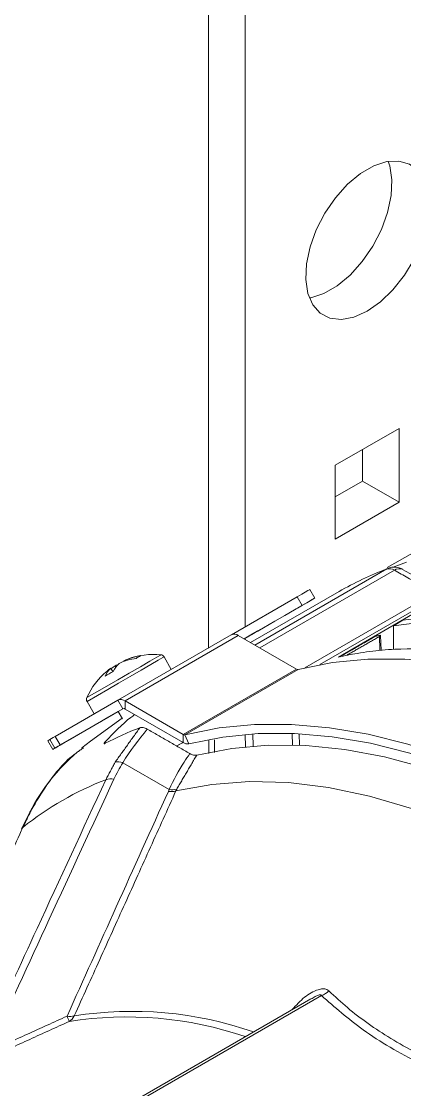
# Model space of a CAD drawing. Extents: x 11 to 120, y 2 to 94.
# Drawn here: x 85.362 to 86.749, y 75.643 to 79.511 of the extents above; entities that cross this region are included whole.
import ezdxf

# ---------------------------------------------------------------- set-up
doc = ezdxf.new("R2010")
doc.units = 0
doc.header["$MEASUREMENT"] = 0
doc.linetypes.add('SLD-Solid', pattern=[0])
doc.layers.add('OBJECT', color=7, linetype='CONTINUOUS')

msp = doc.modelspace()

# ---------------------------------------------------------------- linework, layer by layer
at = {"layer": 'OBJECT', "color": 7, "linetype": 'SLD-Solid', "lineweight": 15}
for p, q in [((86.0386, 82.9736), (86.0386, 77.2417)), ((86.1715, 82.8969), (86.1715, 77.3184)), ((86.7295, 78.0372), (86.4975, 77.9033)), ((86.7295, 77.7694), (86.7295, 78.0372)), ((86.5965, 77.9605), (86.5965, 77.8461)), ((86.4975, 77.9033), (86.4975, 77.6355)), ((86.5965, 77.8461), (86.4975, 77.789)), ((86.7295, 77.7694), (86.5965, 77.8461)), ((86.4975, 77.6355), (86.7295, 77.7694)), ((86.207, 77.2524), (86.6842, 77.5279)), ((86.7121, 77.5234), (86.2249, 77.2421)), ((86.6902, 77.5307), (86.6842, 77.5279)), ((86.7077, 77.5346), (86.7553, 77.5526)), ((86.9334, 77.4195), (86.7418, 77.5265)), ((86.5119, 77.4462), (86.1915, 77.2613)), ((86.4243, 77.4227), (86.4063, 77.4539)), ((86.1222, 77.2899), (86.3605, 77.4275)), ((86.3785, 77.3963), (86.3605, 77.4275)), ((86.4044, 77.4112), (86.3794, 77.3968)), ((86.1681, 77.2748), (86.3785, 77.3963)), ((86.3569, 77.3838), (86.3294, 77.3679)), ((86.3569, 77.3838), (86.3569, 77.3838)), ((86.3883, 77.1704), (86.7808, 77.397)), ((86.8064, 77.3917), (86.4422, 77.1815)), ((86.8003, 77.3772), (86.5092, 77.2092)), ((86.709, 77.3224), (86.7429, 77.342)), ((85.7114, 77.0528), (86.1215, 77.2895)), ((85.7369, 77.0503), (86.147, 77.287)), ((86.147, 77.287), (86.3573, 77.1657)), ((86.1681, 77.2748), (86.1961, 77.291)), ((86.6646, 77.2337), (86.6621, 77.2871)), ((86.709, 77.2373), (86.709, 77.3224)), ((86.1682, 77.2748), (86.1785, 77.2808)), ((86.1715, 77.2768), (86.1715, 77.2729)), ((85.9045, 77.1642), (85.8784, 77.2095)), ((85.7037, 77.1732), (85.7009, 77.1776)), ((85.7322, 77.1957), (85.7332, 77.1934)), ((85.6846, 77.1682), (85.6937, 77.1561)), ((85.9471, 76.9289), (86.3573, 77.1657)), ((85.9533, 76.9276), (86.3635, 77.1644)), ((85.6707, 77.1037), (85.5988, 77.0621)), ((85.6743, 77.0917), (85.5995, 77.0485)), ((85.7114, 77.0528), (85.4845, 76.9217)), ((85.7294, 77.0216), (85.5025, 76.8906)), ((85.5995, 77.0485), (85.6256, 77.0032)), ((85.7294, 77.0216), (85.7114, 77.0528)), ((85.9471, 76.9289), (85.7369, 77.0503)), ((85.7369, 77.0503), (85.7369, 77.0209)), ((85.9471, 76.8995), (85.7369, 77.0209)), ((85.5315, 76.9073), (85.7121, 77.0115)), ((85.7121, 77.0115), (85.6833, 76.9949)), ((85.6833, 76.9949), (85.6833, 76.9949)), ((85.7121, 77.0116), (85.7275, 76.9848)), ((85.4651, 76.9105), (85.4572, 76.9059)), ((85.4572, 76.9059), (85.4752, 76.8748)), ((85.4651, 76.9105), (85.4831, 76.8793)), ((85.5025, 76.8906), (85.4845, 76.9217)), ((85.9471, 76.8995), (85.9471, 76.9289)), ((85.9533, 76.9276), (85.9682, 76.8952)), ((86.173, 76.8843), (86.172, 76.9288)), ((86.2009, 76.8868), (86.1999, 76.9308)), ((86.3428, 76.8904), (86.3418, 76.9325)), ((86.3681, 76.8896), (86.3672, 76.9314)), ((85.7285, 76.8266), (85.897, 76.7294)), ((85.3919, 76.6477), (85.3616, 76.5854)), ((86.41, 75.9717), (83.3038, 74.1785)), ((83.3189, 74.1771), (86.4478, 75.9834))]:
    msp.add_line(p, q, dxfattribs=at)
at = {"layer": 'OBJECT', "color": 7, "linetype": 'SLD-Solid', "lineweight": 15, "flags": 128}
for points in [[(86.6135, 78.461), (86.6614, 78.4947), (86.707, 78.5388), (86.7483, 78.5913), (86.7833, 78.6497), (86.8103, 78.7113), (86.8281, 78.7733), (86.8359, 78.8327), (86.8333, 78.8867), (86.8204, 78.9329), (86.7978, 78.969), (86.7667, 78.9934), (86.7283, 79.0049), (86.6846, 79.003), (86.6376, 78.9878), (86.5894, 78.96), (86.5424, 78.9209), (86.4987, 78.8723), (86.4603, 78.8165), (86.4291, 78.7561), (86.4066, 78.694), (86.3937, 78.6329), (86.3911, 78.5759), (86.3989, 78.5255), (86.4167, 78.4841), (86.4437, 78.4537), (86.4787, 78.4356), (86.52, 78.4308), (86.5656, 78.4394), (86.6135, 78.461)], [(86.6898, 79.0039), (86.6952, 78.9877), (86.703, 78.9373), (86.7004, 78.8802), (86.6875, 78.8192), (86.6649, 78.757), (86.6337, 78.6967), (86.5954, 78.6409), (86.5517, 78.5923), (86.5046, 78.5532), (86.4565, 78.5254), (86.4094, 78.5102), (86.4042, 78.5093)], [(87.298, 77.8751), (87.0885, 77.7615), (86.6855, 77.5331)], [(86.3605, 77.4275), (86.3766, 77.4367), (86.3896, 77.4443), (86.3991, 77.4497), (86.4047, 77.453), (86.4063, 77.4539)], [(86.4044, 77.4112), (86.4149, 77.4173), (86.4216, 77.4212), (86.4242, 77.4227), (86.4227, 77.4218), (86.4171, 77.4186), (86.4076, 77.4131), (86.3946, 77.4056), (86.3785, 77.3963)], [(86.1785, 77.2808), (86.197, 77.2915), (86.2171, 77.3031), (86.2382, 77.3152), (86.2593, 77.3275), (86.2798, 77.3393), (86.2988, 77.3502), (86.3155, 77.3599), (86.3294, 77.3679)], [(86.3569, 77.3838), (86.354, 77.3821), (86.3529, 77.3815), (86.3539, 77.382), (86.3567, 77.3837), (86.3611, 77.3863), (86.3668, 77.3895), (86.3731, 77.3931), (86.3794, 77.3968)], [(89.3592, 75.8317), (89.2279, 76), (89.0918, 76.1612), (88.9513, 76.3145), (88.807, 76.4595), (88.6596, 76.5954), (88.5097, 76.7216), (88.3579, 76.8378), (88.2048, 76.9433), (88.0511, 77.0378), (87.8974, 77.1208), (87.7443, 77.192), (87.5925, 77.2512), (87.4425, 77.298), (87.2952, 77.3322), (87.1509, 77.3539), (87.0104, 77.3627), (86.8742, 77.3588), (86.7429, 77.342)], [(89.3253, 75.8121), (89.194, 75.9804), (89.0578, 76.1416), (88.9173, 76.2949), (88.7731, 76.4399), (88.6257, 76.5758), (88.4758, 76.702), (88.324, 76.8182), (88.1709, 76.9237), (88.0172, 77.0182), (87.8634, 77.1012), (87.7103, 77.1724), (87.5585, 77.2316), (87.4086, 77.2784), (87.2612, 77.3126), (87.117, 77.3343), (86.9765, 77.3431), (86.8403, 77.3392), (86.709, 77.3224)], [(86.1961, 77.291), (86.2179, 77.3035), (86.2292, 77.3101), (86.2283, 77.3096), (86.2155, 77.3022), (86.1926, 77.2889), (86.1681, 77.2748)], [(85.6707, 77.1037), (85.7105, 77.1266), (85.7524, 77.1508), (85.7925, 77.1739), (85.8267, 77.1937), (85.8517, 77.2081), (85.8651, 77.2159), (85.867, 77.217)], [(85.6743, 77.0917), (85.7136, 77.1144), (85.7551, 77.1384), (85.7952, 77.1616), (85.8303, 77.1818), (85.8573, 77.1974), (85.8738, 77.2069), (85.8784, 77.2095)], [(87.4649, 77.0236), (87.3173, 77.0829), (87.1714, 77.1305), (87.0278, 77.1663), (86.887, 77.1901), (86.7497, 77.2018), (86.6163, 77.2014), (86.4874, 77.1889), (86.3635, 77.1644)], [(85.7262, 76.9872), (85.6124, 76.9049), (85.581, 76.8799)], [(85.6833, 76.9949), (85.6616, 76.9824), (85.6503, 76.9759), (85.6511, 76.9763), (85.6639, 76.9838), (85.6869, 76.997), (85.7121, 77.0116)], [(87.0548, 76.7868), (86.9072, 76.8461), (86.7613, 76.8937), (86.6177, 76.9295), (86.4769, 76.9533), (86.3396, 76.9651), (86.2062, 76.9647), (86.0773, 76.9522), (85.9533, 76.9276)], [(85.4845, 76.9217), (85.4818, 76.9202), (85.4768, 76.9173), (85.4711, 76.914), (85.4651, 76.9105)], [(85.5023, 76.8904), (85.508, 76.8937), (85.514, 76.8972), (85.5198, 76.9005), (85.5249, 76.9035), (85.5289, 76.9058), (85.5315, 76.9073), (85.5324, 76.9078), (85.5315, 76.9073)], [(85.9466, 76.8998), (85.9446, 76.8987), (85.9247, 76.8872)], [(85.9248, 76.8873), (85.9356, 76.8935), (85.9466, 76.8998)], [(87.0578, 76.7559), (86.9118, 76.8145), (86.7675, 76.8616), (86.6254, 76.897), (86.4862, 76.9206), (86.3503, 76.9322), (86.2183, 76.9318), (86.0908, 76.9195), (85.9682, 76.8952)], [(85.4831, 76.8793), (85.4784, 76.8766), (85.4758, 76.8751), (85.4752, 76.8748), (85.4767, 76.8757), (85.4803, 76.8777), (85.4858, 76.8809), (85.4932, 76.8852), (85.5023, 76.8904)], [(85.5025, 76.8906), (85.5053, 76.8922), (85.5065, 76.8928), (85.5059, 76.8925), (85.5036, 76.8912), (85.4998, 76.889), (85.4948, 76.8861), (85.4891, 76.8828), (85.4831, 76.8793)], [(85.9965, 76.8542), (86.1232, 76.8784), (86.2551, 76.8899), (86.3917, 76.8885), (86.5324, 76.8743), (86.6766, 76.8474), (86.8236, 76.8079), (86.9729, 76.7559), (87.1238, 76.6916), (87.2757, 76.6154), (87.4279, 76.5275), (87.5798, 76.4284), (87.7307, 76.3184), (87.88, 76.1981), (88.027, 76.0678), (88.1712, 75.9283), (88.3119, 75.78), (88.4485, 75.6237), (88.5804, 75.4599), (88.7071, 75.2894)], [(88.5577, 75.202), (88.4272, 75.3764), (88.2912, 75.5435), (88.1503, 75.7025), (88.0051, 75.8526), (87.8563, 75.9932), (87.7046, 76.1235), (87.5507, 76.2431), (87.3954, 76.3512), (87.2393, 76.4475), (87.0833, 76.5314), (86.9279, 76.6026), (86.7741, 76.6607), (86.6224, 76.7055), (86.4736, 76.7367), (86.3284, 76.7542), (86.1874, 76.758), (86.0514, 76.7479), (85.921, 76.7241)]]:
    msp.add_lwpolyline(points, dxfattribs=at)
at = {"layer": 'OBJECT', "color": 7, "linetype": 'SLD-Solid', "lineweight": 15}
for centre, radius, start, end in [((87.1007, 76.4258), 1.1781, 110.7037, 119.9861), ((86.6933, 77.4958), 0.0333, 55.7054, 105.9845), ((86.7121, 77.4727), 0.062, 60.8403, 110.733), ((86.7303, 77.4987), 0.0306, 67.5032, 126.4784), ((86.1321, 77.2662), 0.0257, 54.3818, 114.314), ((85.8187, 77.0099), 0.2049, 97.2916, 114.9773), ((85.8388, 76.9561), 0.2624, 83.8332, 110.4435), ((85.8191, 77.1498), 0.0686, 112.6112, 127.3742), ((85.8664, 77.2039), 0.0131, 24.5079, 92.6905), ((85.8222, 77.0044), 0.2115, 124.9941, 130.0735), ((85.7669, 77.1269), 0.0783, 130.6847, 157.8263), ((85.7235, 77.1173), 0.0645, 102.6553, 110.5131), ((85.8071, 76.9897), 0.2167, 97.8817, 114.916), ((85.8388, 76.9561), 0.2624, 129.5425, 156.1668), ((85.7274, 77.1183), 0.0657, 130.6039, 161.1238), ((85.8047, 76.9317), 0.2504, 116.1411, 123.8629), ((85.802, 77.0006), 0.2046, 125.0184, 129.5419), ((86.3619, 77.1727), 0.00849, 236.5554, 280.2118), ((85.6104, 77.0561), 0.0131, 150.941, 214.6065), ((85.722, 77.0294), 0.0257, 54.3818, 114.314), ((85.7325, 77.0147), 0.00754, 54.3818, 114.314), ((86.2048, 75.8636), 1.1655, 110.8313, 117.5802), ((85.9518, 76.936), 0.00849, 236.5554, 280.2118), ((85.9631, 76.9236), 0.0289, 236.5554, 280.2118), ((86.038, 76.3146), 0.7265, 130.8265, 152.7133), ((85.7123, 76.7786), 0.0507, 71.3661, 103.028), ((86.0704, 75.7157), 1.124, 111.0261, 128.7497), ((85.6855, 76.713), 0.055, 78.4086, 109.5284), ((85.9047, 76.7809), 0.0591, 259.5071, 286.0437), ((85.9085, 76.7869), 0.0586, 258.6851, 285.2406), ((85.4125, 76.637), 0.0233, 130.2418, 152.2447), ((85.377, 76.5785), 0.0171, 126.308, 154.9), ((86.4209, 76.0582), 0.0796, 289.7744, 313.0539), ((85.5379, 75.9686), 0.0608, 259.8732, 284.5895), ((85.2515, 75.7925), 0.2992, 18.9243, 22.8538), ((85.5094, 75.9316), 0.0489, 300.8843, 333.54), ((85.7428, 74.5806), 1.3255, 71.0911, 99.0417), ((85.7623, 74.5931), 1.3331, 70.7389, 99.0218)]:
    msp.add_arc(centre, radius, start, end, dxfattribs=at)
for points in [[(86.9073, 77.4143), (86.7121, 77.5234)], [(86.5153, 77.2103), (86.6436, 77.2842)], [(86.6576, 77.2833), (86.5448, 77.2185)], [(86.6599, 77.2332), (86.6576, 77.2833)], [(86.5448, 77.2185), (86.545, 77.2161)], [(85.7009, 76.828), (85.7904, 76.9529)], [(85.9716, 76.8595), (85.8174, 76.9484)], [(85.6651, 76.9021), (85.6648, 76.8965)], [(86.0402, 76.8603), (86.0402, 76.9063)], [(86.0612, 76.9095), (86.0611, 76.8632)], [(85.5863, 76.8807), (85.5639, 76.8646)], [(85.6672, 76.7648), (85.7009, 76.828)], [(85.9965, 76.8542), (85.9239, 76.7303)], [(85.921, 76.7241), (85.5532, 75.9098)], [(85.9239, 76.7303), (85.921, 76.7241)], [(85.3975, 76.6548), (85.3669, 76.5922)], [(85.3669, 76.5922), (85.0053, 75.7988)], [(85.2401, 75.7785), (85.5272, 75.9087)], [(85.5345, 75.8896), (85.2498, 75.7599)]]:
    msp.add_open_spline(points, degree=1, dxfattribs=at)
for points, knots in [([(86.6436, 77.2842), (86.6457, 77.2847), (86.6499, 77.2856), (86.6546, 77.2866), (86.6572, 77.2872), (86.6578, 77.2873)], [0, 0, 0, 0, 0.441887, 0.883774, 1, 1, 1, 1]), ([(86.6576, 77.2833), (86.6586, 77.2839), (86.6605, 77.2851), (86.662, 77.2865), (86.6623, 77.2874), (86.6611, 77.2879), (86.659, 77.2875), (86.6578, 77.2873)], [0, 0, 0, 0, 0.172258, 0.344036, 0.527769, 0.740234, 1, 1, 1, 1]), ([(86.7132, 77.2376), (86.6979, 77.2365), (86.6674, 77.2344), (86.6223, 77.2292), (86.5692, 77.2216), (86.5319, 77.2139), (86.5092, 77.2092)], [0, 0, 0, 0, 0.218765, 0.43753, 0.656295, 1, 1, 1, 1]), ([(86.5407, 77.2153), (86.5409, 77.2155), (86.5413, 77.2162), (86.5431, 77.2174), (86.5445, 77.2183), (86.5448, 77.2185)], [0, 0, 0, 0, 0.353052, 0.86872, 1, 1, 1, 1]), ([(89.0112, 75.911), (88.9531, 75.9796), (88.8364, 76.1175), (88.6509, 76.3091), (88.4581, 76.4887), (88.2612, 76.6508), (88.063, 76.7943), (87.8638, 76.9192), (87.6622, 77.0259), (87.4625, 77.1117), (87.2676, 77.1759), (87.0782, 77.2187), (86.892, 77.242), (86.7731, 77.2391), (86.7132, 77.2376)], [0, 0, 0, 0, 0.082062, 0.164694, 0.249123, 0.334172, 0.416234, 0.498866, 0.583295, 0.668345, 0.750383, 0.832421, 0.915613, 1, 1, 1, 1]), ([(85.6651, 76.9021), (85.6956, 76.9344), (85.7304, 76.9713), (85.7676, 76.9972), (85.7723, 77.0005)], [0, 0, 0, 0, 0.874816, 1, 1, 1, 1]), ([(85.8174, 76.9484), (85.7866, 76.9093), (85.7558, 76.8701), (85.7285, 76.8266), (85.7285, 76.8266)], [0, 0, 0, 0, 0.999986, 1, 1, 1, 1]), ([(85.8174, 76.9484), (85.8125, 76.9508), (85.8027, 76.9555), (85.7945, 76.9538), (85.7904, 76.9529)], [0, 0, 0, 0, 0.498205, 1, 1, 1, 1]), ([(85.6652, 76.8966), (85.664, 76.8961), (85.662, 76.8951), (85.6608, 76.8954), (85.6608, 76.8964), (85.6618, 76.8983), (85.6634, 76.9003), (85.6646, 76.9016), (85.6651, 76.9021)], [0, 0, 0, 0, 0.29084, 0.479308, 0.632236, 0.786164, 0.918665, 1, 1, 1, 1]), ([(85.5639, 76.8646), (85.5624, 76.8635), (85.5181, 76.8318), (85.4606, 76.7606), (85.4157, 76.6854), (85.3975, 76.6548)], [0, 0, 0, 0, 0.02043, 0.600879, 1, 1, 1, 1]), ([(85.7285, 76.8266), (85.7285, 76.8266), (85.7166, 76.807), (85.7066, 76.7869), (85.6966, 76.7669)], [0, 0, 0, 0, 0.000031, 1, 1, 1, 1]), ([(85.897, 76.7294), (85.897, 76.7294), (85.9126, 76.7643), (85.9364, 76.8088), (85.9646, 76.8494), (85.9716, 76.8595)], [0, 0, 0, 0, 0.000013, 0.751245, 1, 1, 1, 1]), ([(85.9716, 76.8595), (85.976, 76.8574), (85.9849, 76.853), (85.9926, 76.8538), (85.9965, 76.8542)], [0, 0, 0, 0, 0.493542, 1, 1, 1, 1]), ([(85.1988, 75.7496), (85.2118, 75.7779), (85.285, 75.9366), (85.4414, 76.2752), (85.5843, 76.5852), (85.6672, 76.7648)], [0, 0, 0, 0, 0.083458, 0.469006, 1, 1, 1, 1]), ([(85.6966, 76.7669), (85.6186, 76.5978), (85.4666, 76.2685), (85.3143, 75.9389), (85.2401, 75.7785)], [0, 0, 0, 0, 0.513344, 1, 1, 1, 1]), ([(85.5272, 75.9087), (85.5865, 76.0407), (85.7084, 76.3122), (85.8309, 76.5834), (85.8939, 76.7228)], [0, 0, 0, 0, 0.48595, 1, 1, 1, 1]), ([(85.8939, 76.7228), (85.8949, 76.725), (85.8959, 76.7272), (85.897, 76.7294), (85.897, 76.7294)], [0, 0, 0, 0, 0.99972, 1, 1, 1, 1]), ([(86.3423, 75.9326), (86.3564, 75.9484), (86.377, 75.9713), (86.4106, 75.9938), (86.433, 76.0046), (86.4528, 76.0086), (86.4667, 76.0068), (86.4727, 76.002), (86.4752, 76.0001)], [0, 0, 0, 0, 0.371346, 0.538299, 0.706131, 0.814705, 0.924235, 1, 1, 1, 1]), ([(86.4478, 75.9834), (86.4476, 75.9839), (86.4473, 75.9847), (86.4461, 75.9856), (86.4443, 75.9861), (86.4414, 75.986), (86.4345, 75.9843), (86.4233, 75.9795), (86.4151, 75.974), (86.4106, 75.9709)], [0, 0, 0, 0, 0.05799, 0.10262, 0.147366, 0.204283, 0.303271, 0.60944, 1, 1, 1, 1]), ([(87.038, 75.6427), (86.9585, 75.6732), (86.7973, 75.735), (86.5983, 75.8517), (86.496, 75.9412), (86.4478, 75.9834)], [0, 0, 0, 0, 0.339274, 0.688484, 1, 1, 1, 1]), ([(86.4752, 76.0001), (86.4971, 75.9797), (86.5627, 75.9186), (86.6962, 75.8247), (86.8704, 75.7332), (86.9982, 75.6863), (87.0544, 75.6657)], [0, 0, 0, 0, 0.149978, 0.450605, 0.758659, 1, 1, 1, 1])]:
    msp.add_open_spline(points, degree=3, knots=knots, dxfattribs=at)

doc.saveas('drawing.dxf')
